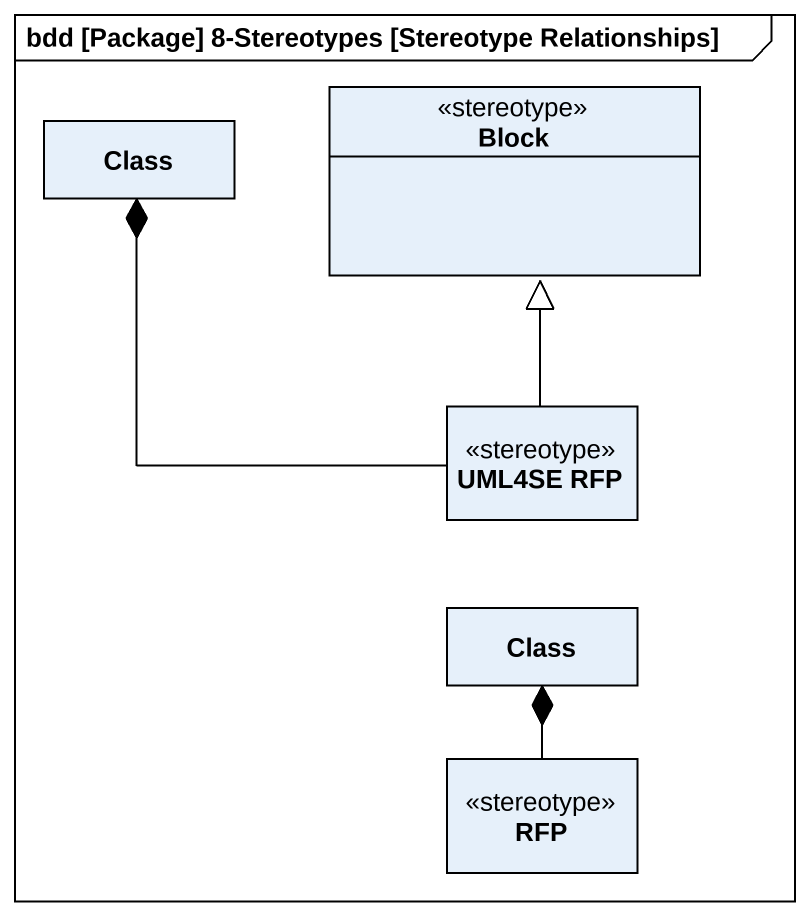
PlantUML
@startuml
mainframe bdd [Package] 8-Stereotypes [Stereotype Relationships]
hide circle
hide empty members
class "Class" as Class_
class Block <<stereotype>>
class "UML4SE RFP" as UML4SE_RFP <<stereotype>>
class "Class" as Class__2
class RFP <<stereotype>>
UML4SE_RFP -up-* Class_
UML4SE_RFP -up-|> Block
RFP -up-* Class__2
@enduml
